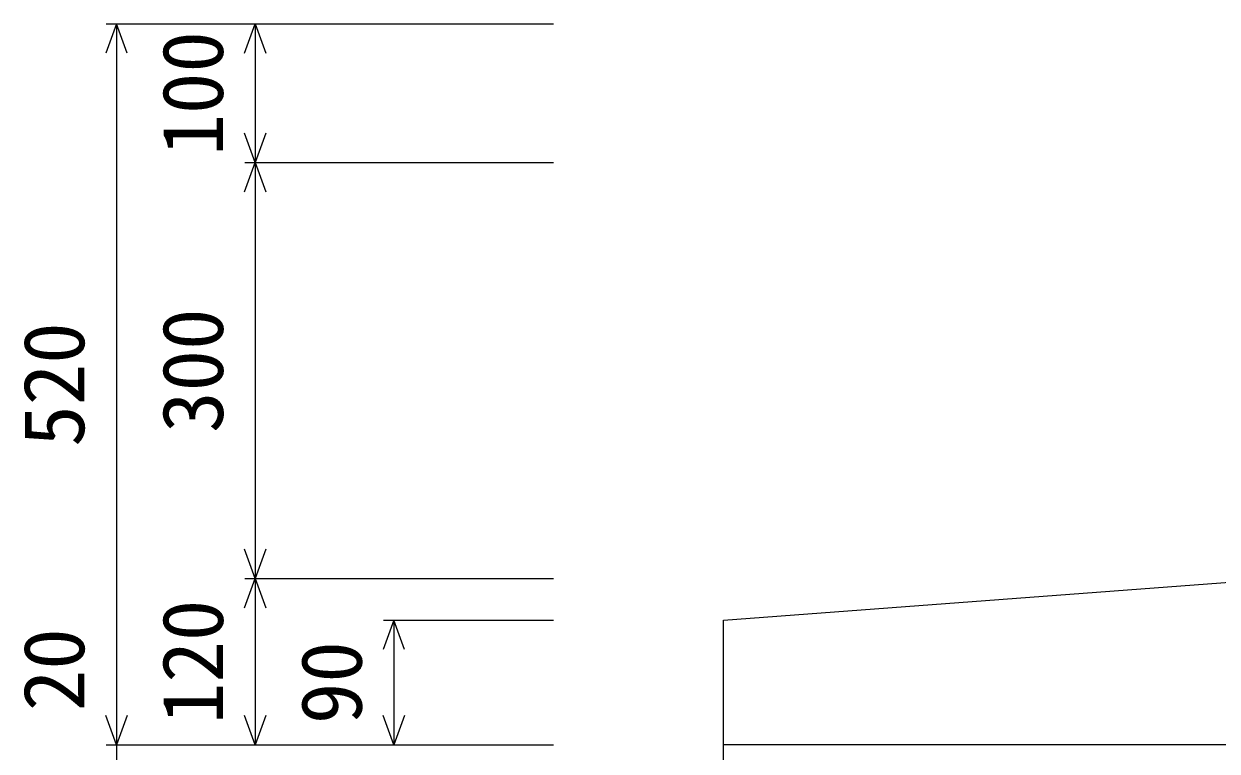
# Model space of a CAD drawing. Units: millimetres, scale not verified. Extents: x -16800 to 16800, y -5940 to 5940.
# Drawn here: x 9598 to 10458, y -299 to 225 of the extents above; entities that cross this region are included whole.
import ezdxf
from ezdxf.enums import TextEntityAlignment as Align

# ---------------------------------------------------------------- set-up
doc = ezdxf.new("R2010")
doc.units = ezdxf.units.MM
doc.header["$LTSCALE"] = 20
doc.layers.add('0-0_DIM', color=7, linetype='Continuous', lineweight=25)
doc.layers.add('0-5_OUTLINE', color=3, linetype='Continuous', lineweight=25)
doc.styles.add('ＭＳ ゴシック', font='')
doc.styles.get('ＭＳ ゴシック').set_extended_font_data('MS Gothic')

msp = doc.modelspace()

# ---------------------------------------------------------------- linework, layer by layer
at = {"layer": '0-0_DIM'}
for p, q in [((9657.6, 225.37), (9980.1, 225.37)), ((9665.1, 225.37), (9665.1, -294.63)), ((9765.1, 225.37), (9765.1, 125.37)), ((9757.6, 125.37), (9980.1, 125.37)), ((9765.1, 125.37), (9765.1, -174.63)), ((9757.6, -174.63), (9980.1, -174.63)), ((9765.1, -174.63), (9765.1, -294.63)), ((9857.6, -204.63), (9980.1, -204.63)), ((9865.1, -204.63), (9865.1, -294.63)), ((9657.6, -294.63), (9980.1, -294.63))]:
    msp.add_line(p, q, dxfattribs=at)
for points in [[(9672.8, 204.22), (9665.1, 225.37), (9657.41, 204.22)], [(9757.41, 204.22), (9765.1, 225.37), (9772.8, 204.22)], [(9772.8, 146.51), (9765.1, 125.37), (9757.41, 146.51)], [(9757.41, 104.22), (9765.1, 125.37), (9772.8, 104.22)], [(9772.8, -153.49), (9765.1, -174.63), (9757.41, -153.49)], [(9757.41, -195.78), (9765.1, -174.63), (9772.8, -195.78)], [(9872.8, -225.78), (9865.1, -204.63), (9857.41, -225.78)], [(9672.8, -273.49), (9665.1, -294.63), (9657.41, -273.49)], [(9772.8, -273.49), (9765.1, -294.63), (9757.41, -273.49)], [(9872.8, -273.49), (9865.1, -294.63), (9857.41, -273.49)], [(9665.1, -294.63), (9665.1, -314.63), (9665.1, -414.63)]]:
    msp.add_lwpolyline(points, dxfattribs=at)
at = {"layer": '0-5_OUTLINE'}
msp.add_line((11067.1, -294.63), (10102.6, -294.63), dxfattribs=at)
msp.add_lwpolyline([(10102.6, -314.63), (10102.6, -204.63), (10502.6, -174.63)], dxfattribs=at)

# ---------------------------------------------------------------- texts
at = {"layer": '0-0_DIM', "style": 'ＭＳ ゴシック'}
for s, p in [('100', (9755.1, 130.37)), ('300', (9755.1, -69.63)), ('520', (9655.1, -79.63)), ('120', (9755.1, -279.63)), ('20', (9655.1, -270.32)), ('90', (9855.1, -279.63))]:
    msp.add_text(s, height=43.99, rotation=90, dxfattribs=at).set_placement(p, align=Align.BOTTOM_LEFT)

doc.saveas('drawing.dxf')
